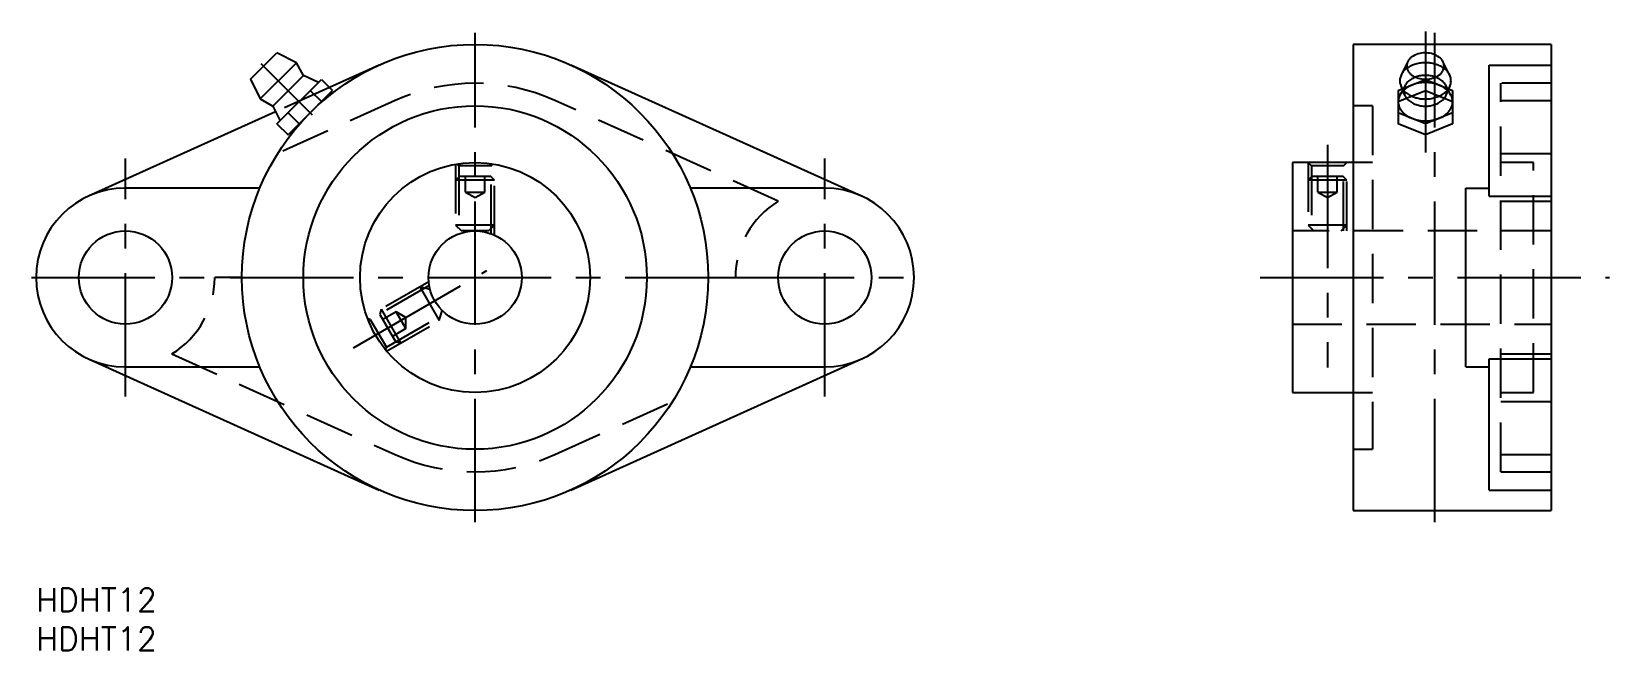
# Model space of a CAD drawing. Extents: x -1 to 202, y -8 to 72.
import ezdxf

# ---------------------------------------------------------------- set-up
doc = ezdxf.new("R2010")
doc.units = 0
doc.header["$LTSCALE"] = 0.5
doc.linetypes.add('CENTER', pattern=[50.8, 31.75, -6.35, 6.35, -6.35])
doc.linetypes.add('DASHED', pattern=[19.05, 12.7, -6.35])
for name, color, linetype in [('MSM_CENTER', 1, 'CENTER'), ('MSM_CONTINUOUS', 7, 'CONTINUOUS'), ('MSM_DASHED', 4, 'DASHED'), ('MSM_PART_NUMBER', 7, 'CONTINUOUS')]:
    doc.layers.add(name, color=color, linetype=linetype)
doc.styles.get("Standard").update_dxf_attribs({"font": 'txt.shx', "height": 3, "bigfont": 'bigfont.shx'})

msp = doc.modelspace()

# ---------------------------------------------------------------- linework, layer by layer
at = {"layer": 'MSM_CENTER'}
for p, q in [((56.5, 8.5), (56.5, 71.5)), ((178.8, 71.66), (178.8, 56.09)), ((180, 8.5), (180, 71.5)), ((35.59, 60.91), (28.98, 67.52)), ((166.2, 57.09), (166.2, 28.42)), ((11.5, 24.67), (11.5, 55.33)), ((101.5, 24.67), (101.5, 55.33)), ((40.87, 30.97), (58.03, 40.89)), ((-0.57, 40), (23.57, 40)), ((25, 40), (88, 40)), ((89.43, 40), (113.58, 40)), ((157.52, 40), (202.48, 40))]:
    msp.add_line(p, q, dxfattribs=at)
at = {"layer": 'MSM_CONTINUOUS'}
for p, q in [((195, 70), (169.5, 70)), ((169.5, 70), (169.5, 10)), ((195, 70), (195, 10)), ((27.58, 65.53), (30.97, 68.92)), ((28.85, 62.98), (33.52, 67.65)), ((33.52, 67.65), (30.97, 68.92)), ((34.44, 66.02), (33.52, 67.65)), ((44.17, 67.35), (37.76, 64.46)), ((106.23, 50.48), (68.83, 67.35)), ((187, 50.48), (187, 67.35)), ((187, 67.35), (195, 67.35)), ((27.58, 65.53), (28.85, 62.98)), ((30.48, 62.06), (34.44, 66.02)), ((31.01, 59.77), (36.73, 65.49)), ((36.35, 65.1), (34.44, 66.02)), ((36.73, 65.49), (38.14, 64.07)), ((28.85, 62.98), (30.48, 62.06)), ((32.43, 58.36), (38.14, 64.07)), ((35.3, 64.06), (36.72, 62.64)), ((30.83, 61.33), (6.77, 50.48)), ((30.48, 62.06), (31.4, 60.15)), ((32.44, 61.2), (33.86, 59.78)), ((31.01, 59.77), (32.43, 58.36)), ((169.5, 54.8), (161.7, 54.8)), ((161.7, 54.8), (161.7, 25.2)), ((28.79, 51.5), (11.5, 51.5)), ((101.5, 51.5), (84.21, 51.5)), ((184, 51.5), (187, 51.5)), ((184, 28.5), (184, 51.5)), ((187, 50.48), (195, 50.48)), ((6.77, 29.52), (44.17, 12.65)), ((11.5, 28.5), (28.79, 28.5)), ((68.83, 12.65), (106.23, 29.52)), ((84.21, 28.5), (101.5, 28.5)), ((184, 28.5), (187, 28.5)), ((187, 12.65), (187, 29.52)), ((187, 29.52), (195, 29.52)), ((161.7, 25.2), (169.5, 25.2)), ((187, 12.65), (195, 12.65)), ((169.5, 10), (195, 10))]:
    msp.add_line(p, q, dxfattribs=at)
for centre, radius in [((56.5, 40), 30), ((56.5, 40), 22.1), ((56.5, 40), 14.8), ((11.5, 40), 6), ((56.5, 40), 6), ((101.5, 40), 6)]:
    msp.add_circle(centre, radius, dxfattribs=at)
for centre, start, end in [((11.5, 40), 90, 270), ((101.5, 40), 270, 90)]:
    msp.add_arc(centre, 11.5, start, end, dxfattribs=at)
at = {"layer": 'MSM_DASHED'}
for p, q in [((176.54, 67.79), (175.69, 66.09)), ((181.91, 66.09), (181.06, 67.79)), ((175.3, 64.06), (178.8, 65.49)), ((178.8, 65.49), (182.3, 64.06)), ((188.5, 15), (188.5, 65)), ((195, 65), (188.5, 65)), ((37.76, 64.46), (30.83, 61.33)), ((175.3, 62.64), (178.8, 64.07)), ((175.3, 64.06), (175.3, 59.78)), ((176.18, 64.73), (175.52, 63.49)), ((175.63, 64.67), (176.11, 63.49)), ((178.8, 64.07), (182.3, 62.64)), ((182.08, 63.49), (181.42, 64.73)), ((181.49, 63.49), (181.97, 64.67)), ((182.3, 64.06), (182.3, 59.78)), ((46.22, 62.79), (31.11, 55.97)), ((95.52, 49.83), (66.78, 62.79)), ((172, 62.1), (169.5, 62.1)), ((172, 62.1), (172, 17.9)), ((178.8, 59.77), (175.3, 61.2)), ((182.3, 61.2), (178.8, 59.77)), ((188.5, 62.79), (195, 62.79)), ((178.8, 58.36), (175.3, 59.78)), ((182.3, 59.78), (178.8, 58.36)), ((188.5, 55.97), (195, 55.97)), ((54, 54.59), (54, 45.45)), ((54.49, 53), (54, 52.51)), ((54.18, 54.62), (54.43, 54.37)), ((54.43, 54.37), (54.43, 45.63)), ((58.57, 54.37), (54.43, 54.37)), ((58.51, 53), (54.49, 53)), ((55.25, 51), (55.25, 53)), ((57.75, 51), (57.75, 53)), ((59, 52.51), (58.51, 53)), ((58.57, 54.37), (58.82, 54.62)), ((58.57, 45.63), (58.57, 54.37)), ((59, 45.45), (59, 54.59)), ((163.7, 54.8), (163.7, 46)), ((163.7, 54.8), (164.13, 54.37)), ((164.19, 53), (163.7, 52.51)), ((164.13, 54.37), (164.13, 46)), ((168.27, 54.37), (164.13, 54.37)), ((168.21, 53), (164.19, 53)), ((164.95, 51), (164.95, 53)), ((167.45, 51), (167.45, 53)), ((168.7, 52.51), (168.21, 53)), ((168.27, 54.37), (168.7, 54.8)), ((168.27, 46), (168.27, 54.37)), ((168.7, 46), (168.7, 54.8)), ((172, 54.8), (169.5, 54.8)), ((192.7, 54.8), (188.5, 54.8)), ((192.7, 25.2), (192.7, 54.8)), ((59, 52.51), (54, 52.51)), ((55.25, 51), (57.75, 51)), ((55.25, 51), (56.5, 50.28)), ((56.5, 50.28), (57.75, 51)), ((168.7, 52.51), (163.7, 52.51)), ((164.95, 51), (167.45, 51)), ((164.95, 51), (166.2, 50.28)), ((166.2, 50.28), (167.45, 51)), ((188.5, 49.83), (195, 49.83)), ((54, 46.75), (54.75, 46)), ((59, 46.75), (54, 46.75)), ((58.25, 46), (59, 46.75)), ((163.7, 46.75), (164.45, 46)), ((168.7, 46.75), (163.7, 46.75)), ((167.95, 46), (168.7, 46.75)), ((58.25, 46), (54.75, 46)), ((195, 46), (161.7, 46)), ((26.5, 40), (23, 40)), ((50.53, 39.44), (42.62, 34.87)), ((50.59, 38.97), (43.02, 34.61)), ((50.71, 38.44), (49.4, 38.79)), ((49.4, 38.79), (51.9, 34.46)), ((86.5, 40), (90, 40)), ((188.5, 40), (195, 40)), ((43.02, 34.61), (42.68, 34.7)), ((43.02, 34.61), (45.09, 31.03)), ((44.42, 35.91), (44.24, 35.24)), ((44.24, 35.24), (46.25, 31.76)), ((44.42, 35.91), (46.92, 31.58)), ((46.35, 35.58), (44.62, 34.58)), ((45.09, 31.03), (52.66, 35.39)), ((45.12, 30.54), (53.03, 35.11)), ((47.6, 33.42), (46.35, 35.58)), ((47.6, 34.86), (46.35, 35.58)), ((47.6, 33.42), (47.6, 34.86)), ((51.9, 34.46), (52.25, 35.76)), ((47.6, 33.42), (45.87, 32.42)), ((161.7, 34), (195, 34)), ((45, 30.68), (45.09, 31.03)), ((46.25, 31.76), (46.92, 31.58)), ((17.48, 30.17), (46.22, 17.21)), ((188.5, 30.17), (195, 30.17)), ((169.5, 25.2), (172, 25.2)), ((188.5, 25.2), (192.7, 25.2)), ((66.78, 17.21), (81.89, 24.03)), ((188.5, 24.03), (195, 24.03)), ((169.5, 17.9), (172, 17.9)), ((188.5, 17.21), (195, 17.21)), ((188.5, 15), (195, 15))]:
    msp.add_line(p, q, dxfattribs=at)
for centre, radius, start, end in [((177.91, 67.16), 1.51, 116.9364, 177.4617), ((177.91, 67.29), 1.51, 182.5383, 243.0636), ((178.73, 63.56), 4.09, 89.04, 124.1082), ((178.79, 65.78), 3.14, 54.6409, 119.834), ((178.87, 63.56), 4.09, 55.8918, 90.96), ((179.78, 67.19), 1.42, 1.5522, 54.4243), ((179.69, 67.29), 1.51, 307.7217, 357.4617), ((56.5, 40), 25, 65.7253, 114.2747), ((177.52, 65.24), 2.02, 122.3563, 177.7725), ((177.52, 65.39), 2.02, 182.2275, 237.6437), ((177.65, 63.99), 1.65, 132.2599, 178.1984), ((178.74, 62.64), 3.38, 88.923, 130.592), ((178.8, 60.32), 4.78, 68.5428, 111.4572), ((178.8, 68.71), 3.19, 240.4041, 304.7301), ((178.86, 62.64), 3.38, 49.408, 91.077), ((179.95, 63.99), 1.65, 1.8016, 47.7401), ((180.08, 65.24), 2.02, 2.2275, 57.6437), ((180.08, 65.39), 2.02, 302.3563, 357.7725), ((177.12, 62.62), 1.82, 151.4406, 214.701), ((178.05, 62.02), 2.92, 109.9589, 149.7956), ((177.65, 64.09), 1.65, 181.8016, 227.7401), ((178.73, 67.07), 4.09, 235.8918, 270.96), ((178.87, 67.07), 4.09, 269.04, 304.1082), ((179.55, 62.02), 2.92, 30.2044, 70.0411), ((179.95, 64.09), 1.65, 312.2599, 358.1984), ((180.48, 62.62), 1.82, 325.299, 28.5594), ((178.08, 63.3), 2.99, 214.7712, 246.694), ((178.74, 65.44), 3.38, 229.408, 271.077), ((178.86, 65.44), 3.38, 268.923, 310.592), ((179.52, 63.3), 2.99, 293.306, 325.2288), ((178.8, 64.94), 4.78, 248.5428, 291.4572), ((101.5, 40), 11.5, 121.308, 180), ((11.5, 40), 11.5, 301.308, 0), ((56.5, 40), 25, 245.7253, 294.2747)]:
    msp.add_arc(centre, radius, start, end, dxfattribs=at)

# ---------------------------------------------------------------- texts
at = {"layer": 'MSM_PART_NUMBER'}
for p in [(0, -3), (0, -8)]:
    msp.add_text('HDHT12', height=3, dxfattribs=at).set_placement(p)

doc.saveas('drawing.dxf')
